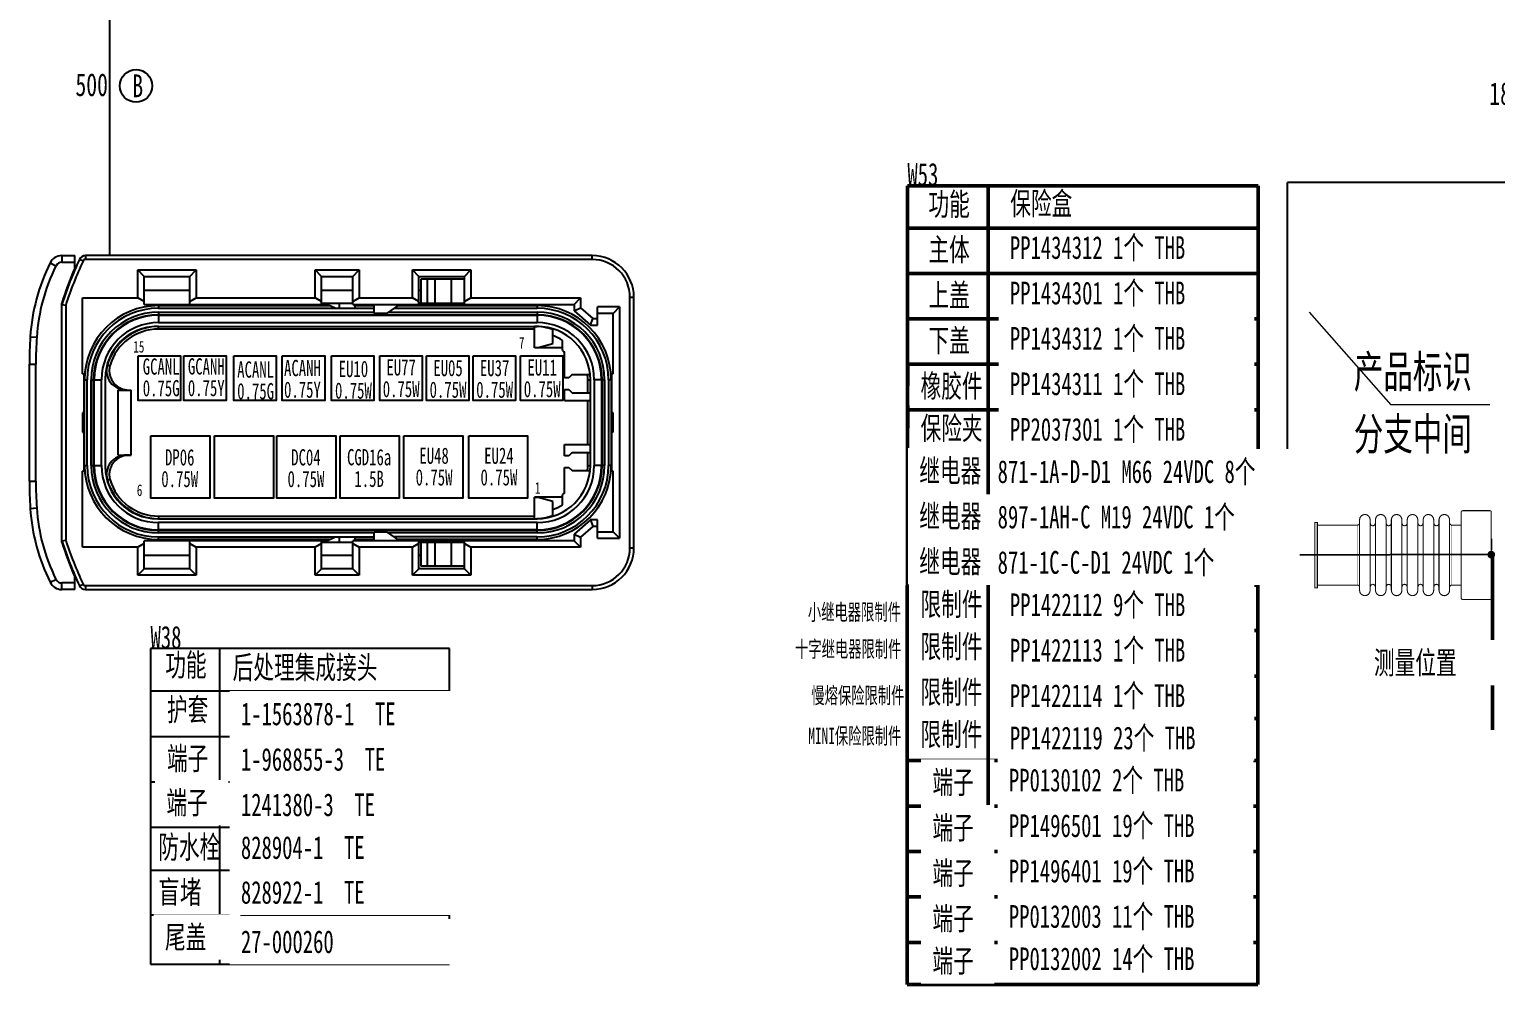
# Model space of a CAD drawing. Header units: millimetres. Extents: x 3853 to 7217, y 3585 to 4426.
# Drawn here: x 5767.6 to 5993.4, y 3945.8 to 4092.9 of the extents above; entities that cross this region are included whole.
import ezdxf

# ---------------------------------------------------------------- set-up
doc = ezdxf.new("R2010")
doc.units = ezdxf.units.MM
doc.layers.get('0').update_dxf_attribs({"lineweight": 25})
for name, color, linetype, lineweight in [('1轮廓实线层', 7, 'Continuous', 50), ('5剖面线层', 1, 'Continuous', 25), ('_0', 7, 'Continuous', 25), ('图框层', 7, 'Continuous', 25)]:
    doc.layers.add(name, color=color, linetype=linetype, lineweight=lineweight)
doc.layers.add('底盘线束', color=7, linetype='Continuous')
doc.styles.add('T仿宋_GB2312', font='simfang_0.ttf', dxfattribs={"width": 0.6})
doc.styles.add('宋体', font='', dxfattribs={"width": 0.7})
doc.styles.add('标准', font='', dxfattribs={"width": 0.667})
doc.styles.get('宋体').set_extended_font_data('SimSun')
doc.styles.get('标准').set_extended_font_data('SimSun')

msp = doc.modelspace()

# ---------------------------------------------------------------- hatches: boundary and pattern name
at = {"layer": '_0', "linetype": 'ByBlock', "lineweight": -3}
h = msp.add_hatch(color=0, dxfattribs=at)
edge = h.paths.add_edge_path()
edge.add_arc((5992.76, 4012.01), 0.6, 0, 360)

# ---------------------------------------------------------------- linework, layer by layer
at = {"color": 0, "linetype": 'Continuous'}
for p, q in [((5772.62, 4058.04), (5772.62, 4057.04)), ((5772.62, 4058.04), (5774.62, 4058.04)), ((5774.62, 4056.1), (5774.62, 4058.04)), ((5776.25, 4058.04), (5776.25, 4057.44)), ((5854.32, 4058.04), (5776.25, 4058.04)), ((5854.32, 4057.44), (5854.32, 4058.04)), ((5770.82, 4056.93), (5771.72, 4056.48)), ((5772.62, 4057.04), (5774.62, 4057.04)), ((5774.55, 4055.94), (5774.66, 4055.94)), ((5775.89, 4057.21), (5775.34, 4057.46)), ((5854.32, 4057.44), (5776.25, 4057.44)), ((5784.32, 4051.54), (5784.32, 4055.84)), ((5785.32, 4054.84), (5784.32, 4055.84)), ((5784.32, 4055.84), (5793.32, 4055.84)), ((5792.32, 4054.84), (5793.32, 4055.84)), ((5793.32, 4055.84), (5793.32, 4051.54)), ((5811.62, 4051.54), (5811.62, 4055.84)), ((5812.62, 4054.84), (5811.62, 4055.84)), ((5811.62, 4055.84), (5818.42, 4055.84)), ((5817.42, 4054.84), (5818.42, 4055.84)), ((5818.42, 4055.84), (5818.42, 4051.54)), ((5826.62, 4051.54), (5826.62, 4055.84)), ((5827.62, 4054.84), (5826.62, 4055.84)), ((5826.62, 4055.84), (5835.62, 4055.84)), ((5834.62, 4054.84), (5835.62, 4055.84)), ((5835.62, 4055.84), (5835.62, 4051.54)), ((5785.32, 4050.54), (5785.32, 4054.84)), ((5785.32, 4054.84), (5792.32, 4054.84)), ((5792.32, 4050.54), (5792.32, 4054.84)), ((5812.62, 4050.54), (5812.62, 4054.84)), ((5812.62, 4054.84), (5817.42, 4054.84)), ((5817.42, 4050.54), (5817.42, 4054.84)), ((5827.62, 4050.54), (5827.62, 4054.84)), ((5827.62, 4054.84), (5834.62, 4054.84)), ((5827.92, 4054.44), (5827.92, 4050.74)), ((5834.62, 4054.44), (5827.92, 4054.44)), ((5828.92, 4050.74), (5828.92, 4054.44)), ((5830.05, 4054.44), (5830.05, 4050.74)), ((5832.64, 4050.74), (5832.64, 4054.44)), ((5834.62, 4050.54), (5834.62, 4054.84)), ((5775.82, 4039.84), (5775.82, 4051.54)), ((5775.82, 4051.54), (5784.32, 4051.54)), ((5785.32, 4050.96), (5784.32, 4051.54)), ((5785.32, 4052.74), (5792.32, 4052.74)), ((5792.32, 4050.96), (5793.32, 4051.54)), ((5793.32, 4051.54), (5811.62, 4051.54)), ((5812.62, 4050.96), (5811.62, 4051.54)), ((5812.62, 4052.74), (5817.42, 4052.74)), ((5817.42, 4050.96), (5818.42, 4051.54)), ((5818.42, 4051.54), (5826.62, 4051.54)), ((5827.62, 4050.96), (5826.62, 4051.54)), ((5827.62, 4052.74), (5827.92, 4052.74)), ((5834.62, 4050.96), (5835.62, 4051.54)), ((5835.62, 4051.54), (5852.52, 4051.54)), ((5851.52, 4050.54), (5852.52, 4051.54)), ((5852.52, 4051.54), (5852.52, 4049.99)), ((5860.12, 4051.64), (5860.72, 4051.64)), ((5860.12, 4013.04), (5860.12, 4051.64)), ((5860.72, 4013.04), (5860.72, 4051.64)), ((5772.62, 4013.94), (5772.62, 4050.74)), ((5772.62, 4050.54), (5773.22, 4050.44)), ((5773.22, 4050.44), (5773.22, 4014.23)), ((5785.32, 4050.54), (5813.43, 4050.54)), ((5787.52, 4050.34), (5787.52, 4049.94)), ((5787.52, 4050.34), (5813.86, 4050.34)), ((5787.52, 4049.94), (5820.72, 4049.94)), ((5787.52, 4049.34), (5787.52, 4047.74)), ((5787.52, 4049.34), (5820.72, 4049.34)), ((5787.52, 4049.33), (5820.72, 4049.33)), ((5812.62, 4050.74), (5817.42, 4050.74)), ((5814.72, 4049.94), (5813, 4050.74)), ((5815.32, 4050.74), (5815.32, 4049.94)), ((5817.42, 4050.54), (5851.52, 4050.54)), ((5817.68, 4050.54), (5817.72, 4049.94)), ((5817.69, 4050.34), (5820.72, 4050.34)), ((5820.72, 4049.14), (5820.72, 4050.54)), ((5822.63, 4049.14), (5820.72, 4049.14)), ((5824.63, 4050.54), (5822.63, 4049.14)), ((5822.91, 4049.33), (5845.82, 4049.33)), ((5822.92, 4049.34), (5845.82, 4049.34)), ((5823.77, 4049.94), (5845.82, 4049.94)), ((5824.34, 4050.34), (5845.82, 4050.34)), ((5827.62, 4050.74), (5834.62, 4050.74)), ((5845.82, 4050.34), (5845.82, 4049.94)), ((5845.82, 4049.34), (5845.82, 4047.74)), ((5851.52, 4050.54), (5851.52, 4049.54)), ((5851.52, 4049.54), (5852.52, 4049.99)), ((5851.52, 4049.54), (5854.05, 4047.34)), ((5852.52, 4049.99), (5854.42, 4048.34)), ((5858.52, 4050.14), (5855.12, 4050.14)), ((5855.12, 4047.34), (5855.12, 4050.14)), ((5857.52, 4049.14), (5855.12, 4049.14)), ((5858.52, 4050.14), (5857.52, 4049.14)), ((5857.52, 4039.84), (5857.52, 4049.14)), ((5858.52, 4050.14), (5858.52, 4014.54)), ((5787.52, 4048.93), (5845.82, 4048.93)), ((5787.52, 4048.87), (5845.82, 4048.87)), ((5787.52, 4047.74), (5845.82, 4047.74)), ((5787.52, 4046.73), (5787.52, 4047.14)), ((5787.52, 4047.14), (5845.82, 4047.14)), ((5845.41, 4043.84), (5845.41, 4047.14)), ((5854.05, 4047.34), (5854.42, 4048.34)), ((5854.05, 4047.34), (5855.12, 4047.34)), ((5854.42, 4048.34), (5855.12, 4048.34)), ((5767.75, 4045.55), (5768.75, 4045.48)), ((5845.41, 4046.73), (5787.52, 4046.73)), ((5845.98, 4043.89), (5848.22, 4044.49)), ((5848.22, 4044.49), (5848.22, 4046.65)), ((5849.72, 4043.54), (5849.72, 4044.99)), ((5845.41, 4043.89), (5845.98, 4043.89)), ((5849.72, 4043.84), (5845.41, 4043.84)), ((5850.02, 4039.24), (5850.02, 4043.24)), ((5767.62, 4023.34), (5767.62, 4041.34)), ((5767.62, 4041.34), (5768.62, 4041.34)), ((5768.62, 4023.34), (5768.62, 4041.34)), ((5775.82, 4039.84), (5776.02, 4039.84)), ((5776.02, 4039.84), (5776.02, 4033.84)), ((5776.12, 4025.74), (5776.12, 4038.94)), ((5776.12, 4038.94), (5776.52, 4038.94)), ((5776.52, 4025.74), (5776.52, 4038.94)), ((5777.12, 4025.74), (5777.12, 4038.94)), ((5777.12, 4025.74), (5777.12, 4038.94)), ((5777.12, 4038.94), (5778.72, 4038.94)), ((5777.52, 4025.74), (5777.52, 4038.94)), ((5777.59, 4025.74), (5777.59, 4038.94)), ((5778.72, 4025.74), (5778.72, 4038.94)), ((5779.32, 4039.14), (5779.32, 4025.54)), ((5850.72, 4039.24), (5850.02, 4039.24)), ((5851.22, 4039.74), (5850.72, 4039.24)), ((5851.22, 4039.74), (5853.98, 4039.74)), ((5853.61, 4038.94), (5854.02, 4038.94)), ((5853.61, 4036.94), (5853.61, 4038.94)), ((5854.02, 4025.74), (5854.02, 4038.94)), ((5856.22, 4038.94), (5854.62, 4038.94)), ((5854.62, 4038.94), (5854.62, 4025.74)), ((5855.74, 4038.94), (5855.74, 4025.74)), ((5855.81, 4038.94), (5855.81, 4025.74)), ((5856.21, 4038.94), (5856.21, 4025.74)), ((5856.22, 4038.94), (5856.22, 4025.74)), ((5857.22, 4038.94), (5856.82, 4038.94)), ((5856.82, 4038.94), (5856.82, 4025.74)), ((5857.22, 4038.94), (5857.22, 4025.74)), ((5857.52, 4039.84), (5857.32, 4039.84)), ((5857.32, 4033.84), (5857.32, 4039.84)), ((5781.32, 4027.34), (5781.32, 4037.34)), ((5781.32, 4037.34), (5783.32, 4037.34)), ((5783.32, 4027.34), (5783.32, 4037.34)), ((5850.02, 4037.44), (5850.72, 4037.44)), ((5850.02, 4035.74), (5850.02, 4037.44)), ((5850.02, 4035.74), (5854.02, 4035.74)), ((5850.72, 4037.44), (5851.22, 4036.94)), ((5851.22, 4036.94), (5854.02, 4036.94)), ((5853.61, 4028.94), (5853.61, 4035.74)), ((5775.82, 4033.84), (5775.82, 4030.84)), ((5776.02, 4033.84), (5775.82, 4033.84)), ((5857.52, 4033.84), (5857.32, 4033.84)), ((5857.52, 4030.84), (5857.52, 4033.84)), ((5775.82, 4030.84), (5776.02, 4030.84)), ((5776.02, 4030.84), (5776.02, 4024.84)), ((5850.02, 4028.94), (5854.02, 4028.94)), ((5850.02, 4027.24), (5850.02, 4028.94)), ((5857.52, 4030.84), (5857.32, 4030.84)), ((5857.32, 4024.84), (5857.32, 4030.84)), ((5781.32, 4027.34), (5783.32, 4027.34)), ((5850.72, 4027.24), (5850.02, 4027.24)), ((5851.22, 4027.74), (5850.72, 4027.24)), ((5851.22, 4027.74), (5854.02, 4027.74)), ((5853.61, 4025.74), (5853.61, 4027.74)), ((5775.82, 4013.14), (5775.82, 4024.84)), ((5776.02, 4024.84), (5775.82, 4024.84)), ((5776.12, 4025.74), (5776.52, 4025.74)), ((5777.12, 4025.74), (5778.72, 4025.74)), ((5850.02, 4025.44), (5850.72, 4025.44)), ((5850.02, 4021.44), (5850.02, 4025.44)), ((5850.72, 4025.44), (5851.22, 4024.94)), ((5851.22, 4024.94), (5853.98, 4024.94)), ((5853.61, 4025.74), (5854.02, 4025.74)), ((5856.22, 4025.74), (5854.62, 4025.74)), ((5857.22, 4025.74), (5856.82, 4025.74)), ((5857.52, 4024.84), (5857.32, 4024.84)), ((5857.52, 4015.54), (5857.52, 4024.84)), ((5767.62, 4023.34), (5768.62, 4023.34)), ((5849.72, 4020.84), (5845.41, 4020.84)), ((5845.41, 4017.54), (5845.41, 4020.84)), ((5845.98, 4020.79), (5845.41, 4020.79)), ((5848.22, 4020.19), (5845.98, 4020.79)), ((5848.22, 4018.03), (5848.22, 4020.19)), ((5849.72, 4019.68), (5849.72, 4021.14)), ((5767.75, 4019.12), (5768.75, 4019.19)), ((5787.52, 4017.94), (5787.52, 4017.54)), ((5787.52, 4017.94), (5822.02, 4017.94)), ((5787.52, 4017.54), (5845.82, 4017.54)), ((5822.02, 4017.94), (5845.41, 4017.94)), ((5787.52, 4015.34), (5787.52, 4016.94)), ((5845.82, 4016.94), (5787.52, 4016.94)), ((5845.82, 4015.81), (5787.52, 4015.81)), ((5845.82, 4015.74), (5787.52, 4015.74)), ((5820.72, 4015.34), (5787.52, 4015.34)), ((5820.72, 4015.34), (5787.52, 4015.34)), ((5820.72, 4015.54), (5822.63, 4015.54)), ((5820.72, 4014.14), (5820.72, 4015.54)), ((5822.63, 4015.54), (5824.63, 4014.14)), ((5845.82, 4015.34), (5822.91, 4015.34)), ((5845.82, 4015.34), (5822.92, 4015.34)), ((5845.82, 4015.34), (5845.82, 4016.94)), ((5854.05, 4017.34), (5851.52, 4015.14)), ((5851.52, 4015.14), (5852.52, 4014.68)), ((5851.52, 4015.14), (5851.52, 4014.14)), ((5854.42, 4016.34), (5852.52, 4014.68)), ((5855.12, 4017.34), (5854.05, 4017.34)), ((5854.05, 4017.34), (5854.42, 4016.34)), ((5855.12, 4016.34), (5854.42, 4016.34)), ((5855.12, 4014.54), (5855.12, 4017.34)), ((5855.12, 4015.54), (5857.52, 4015.54)), ((5857.52, 4015.54), (5858.52, 4014.54)), ((5772.62, 4014.14), (5773.22, 4014.23)), ((5784.32, 4013.14), (5775.82, 4013.14)), ((5785.32, 4013.71), (5784.32, 4013.14)), ((5784.32, 4008.84), (5784.32, 4013.14)), ((5785.32, 4009.84), (5785.32, 4014.14)), ((5813.43, 4014.14), (5785.32, 4014.14)), ((5787.52, 4014.34), (5787.52, 4014.74)), ((5787.52, 4014.74), (5820.72, 4014.74)), ((5813.86, 4014.34), (5787.52, 4014.34)), ((5792.32, 4009.84), (5792.32, 4014.14)), ((5792.32, 4013.71), (5793.32, 4013.14)), ((5811.62, 4013.14), (5793.32, 4013.14)), ((5793.32, 4013.14), (5793.32, 4008.84)), ((5812.62, 4013.71), (5811.62, 4013.14)), ((5811.62, 4008.84), (5811.62, 4013.14)), ((5812.62, 4009.84), (5812.62, 4014.14)), ((5812.62, 4013.94), (5817.42, 4013.94)), ((5813, 4013.94), (5814.72, 4014.74)), ((5815.32, 4014.74), (5815.32, 4013.94)), ((5851.52, 4014.14), (5817.42, 4014.14)), ((5817.42, 4009.84), (5817.42, 4014.14)), ((5817.42, 4013.71), (5818.42, 4013.14)), ((5817.72, 4014.74), (5817.68, 4014.14)), ((5820.72, 4014.34), (5817.69, 4014.34)), ((5826.62, 4013.14), (5818.42, 4013.14)), ((5818.42, 4013.14), (5818.42, 4008.84)), ((5845.82, 4014.74), (5823.77, 4014.74)), ((5845.82, 4014.34), (5824.34, 4014.34)), ((5827.62, 4013.71), (5826.62, 4013.14)), ((5826.62, 4008.84), (5826.62, 4013.14)), ((5827.62, 4009.84), (5827.62, 4014.14)), ((5827.62, 4013.94), (5834.62, 4013.94)), ((5827.92, 4013.94), (5827.92, 4010.24)), ((5828.92, 4010.24), (5828.92, 4013.94)), ((5830.05, 4013.94), (5830.05, 4010.24)), ((5832.64, 4010.24), (5832.64, 4013.94)), ((5834.62, 4009.84), (5834.62, 4014.14)), ((5834.62, 4013.71), (5835.62, 4013.14)), ((5852.52, 4013.14), (5835.62, 4013.14)), ((5835.62, 4013.14), (5835.62, 4008.84)), ((5845.82, 4014.34), (5845.82, 4014.74)), ((5851.52, 4014.14), (5852.52, 4013.14)), ((5852.52, 4014.68), (5852.52, 4013.14)), ((5855.12, 4014.54), (5858.52, 4014.54)), ((5860.12, 4013.04), (5860.72, 4013.04)), ((5785.32, 4011.94), (5792.32, 4011.94)), ((5812.62, 4011.94), (5817.42, 4011.94)), ((5827.62, 4011.94), (5827.92, 4011.94)), ((5774.55, 4008.74), (5774.66, 4008.74)), ((5774.62, 4006.64), (5774.62, 4008.57)), ((5785.32, 4009.84), (5784.32, 4008.84)), ((5793.32, 4008.84), (5784.32, 4008.84)), ((5792.32, 4009.84), (5785.32, 4009.84)), ((5793.32, 4008.84), (5792.32, 4009.84)), ((5812.62, 4009.84), (5811.62, 4008.84)), ((5818.42, 4008.84), (5811.62, 4008.84)), ((5817.42, 4009.84), (5812.62, 4009.84)), ((5817.42, 4009.84), (5818.42, 4008.84)), ((5827.62, 4009.84), (5826.62, 4008.84)), ((5835.62, 4008.84), (5826.62, 4008.84)), ((5834.62, 4009.84), (5827.62, 4009.84)), ((5834.62, 4010.24), (5827.92, 4010.24)), ((5834.62, 4009.84), (5835.62, 4008.84)), ((5770.82, 4007.75), (5771.72, 4008.19)), ((5772.62, 4006.64), (5772.62, 4007.64)), ((5774.62, 4007.64), (5772.62, 4007.64)), ((5774.62, 4006.64), (5772.62, 4006.64)), ((5775.34, 4007.21), (5775.89, 4007.47)), ((5776.25, 4007.24), (5776.25, 4006.64)), ((5776.25, 4007.24), (5854.32, 4007.24)), ((5776.25, 4006.64), (5854.32, 4006.64)), ((5854.32, 4007.24), (5854.32, 4006.64))]:
    msp.add_line(p, q, dxfattribs=at)
for centre, radius, start, end in [((5772.62, 4056.04), 2, 90, 153.5714), ((5776.25, 4057.04), 1, 90, 154.9481), ((5854.32, 4051.64), 6.4, 0, 90), ((5797.69, 4043.57), 30, 153.5714, 176.2264), ((5797.69, 4043.57), 29, 153.5714, 176.2264), ((5772.62, 4056.04), 1, 90, 153.5714), ((5829.7, 4032.05), 60, 154.9481, 162.0583), ((5830.14, 4032.34), 60.4, 156.8322, 162.2637), ((5829.7, 4032.05), 59.4, 154.9481, 161.9672), ((5776.25, 4057.04), 0.4, 90, 154.948), ((5854.32, 4051.64), 5.8, 0, 90), ((5787.52, 4038.94), 11.4, 90, 180), ((5787.52, 4038.94), 11, 90, 180), ((5787.52, 4038.94), 10.4, 90, 180), ((5787.52, 4038.94), 10.4, 90, 180), ((5845.82, 4038.94), 11.4, 0, 90), ((5845.82, 4038.94), 11, 0, 90), ((5845.82, 4038.94), 10.4, 0, 90), ((5845.82, 4038.94), 10.4, 0, 90), ((5787.52, 4038.94), 10, 90, 180), ((5787.52, 4038.94), 9.93, 90, 180), ((5787.52, 4038.94), 8.8, 90, 180), ((5787.32, 4039.14), 8, 90, 180), ((5787.52, 4038.94), 8.2, 90, 164.3815), ((5845.42, 4038.94), 8.2, 70.0926, 90), ((5845.82, 4038.94), 10, 0, 90), ((5845.82, 4038.94), 9.93, 0, 90), ((5845.82, 4038.94), 8.8, 0, 90), ((5845.82, 4038.94), 8.2, 0, 90), ((5831.62, 4041.34), 64, 176.2264, 180), ((5831.62, 4041.34), 63, 176.2264, 180), ((5787.52, 4038.94), 7.8, 90, 163.3995), ((5845.82, 4038.94), 7.2, 57.2028, 70.5288), ((5850.02, 4043.54), 0.3, 180, 270), ((5782.51, 4040.34), 3, 164.3815, 270), ((5776.72, 4062.67), 21.77, 277.6126, 278.7714), ((5845.82, 4038.94), 7.8, 0, 5.8883), ((5782.51, 4024.34), 3, 90, 195.6185), ((5787.52, 4025.74), 11.4, 180, 270), ((5787.52, 4025.74), 11, 180, 270), ((5787.52, 4025.74), 10.4, 180, 270), ((5787.52, 4025.74), 10.4, 180, 270), ((5787.52, 4025.74), 10, 180, 270), ((5787.52, 4025.74), 9.93, 180, 270), ((5787.52, 4025.74), 8.8, 180, 270), ((5787.32, 4025.54), 8, 180, 270), ((5845.82, 4025.74), 11.4, 270, 0), ((5845.82, 4025.74), 11, 270, 0), ((5845.82, 4025.74), 10.4, 270, 0), ((5845.82, 4025.74), 10.4, 270, 0), ((5845.82, 4025.74), 10, 270, 0), ((5845.82, 4025.74), 9.93, 270, 0), ((5845.82, 4025.74), 8.8, 270, 0), ((5845.82, 4025.74), 8.2, 270, 0), ((5845.82, 4025.74), 7.8, 354.1117, 0), ((5831.62, 4023.34), 64, 180, 183.7736), ((5831.62, 4023.34), 63, 180, 183.7736), ((5776.63, 4001.37), 22.4, 81.2449, 82.371), ((5787.52, 4025.74), 8.2, 195.6185, 270), ((5787.52, 4025.74), 7.8, 196.6005, 270), ((5845.82, 4025.74), 7.2, 289.4712, 302.7972), ((5850.02, 4021.14), 0.3, 90, 180), ((5797.69, 4021.1), 30, 183.7736, 206.4286), ((5797.69, 4021.1), 29, 183.7736, 206.4286), ((5845.42, 4025.74), 8.2, 270, 289.9074), ((5829.7, 4032.62), 60, 197.9417, 205.0519), ((5830.14, 4032.34), 60.4, 197.7363, 203.1678), ((5829.7, 4032.62), 59.4, 198.0328, 205.0519), ((5854.32, 4013.04), 6.4, 270, 0), ((5854.32, 4013.04), 5.8, 270, 0), ((5772.62, 4008.64), 2, 206.4286, 270), ((5772.62, 4008.64), 1, 206.4286, 270), ((5776.25, 4007.64), 1, 205.0519, 270), ((5776.25, 4007.64), 0.4, 205.052, 270)]:
    msp.add_arc(centre, radius, start, end, dxfattribs=at)
for points, knots in [([(5780.04, 4041.16), (5780.03, 4041.11), (5780, 4040.99), (5779.96, 4040.82), (5779.94, 4040.65), (5779.92, 4040.47), (5779.92, 4040.29), (5779.93, 4040.12), (5779.95, 4039.94), (5779.98, 4039.77), (5780.02, 4039.6), (5780.07, 4039.43), (5780.13, 4039.26), (5780.22, 4039.05), (5780.36, 4038.79), (5780.57, 4038.5), (5780.8, 4038.24), (5781.02, 4038.04), (5781.21, 4037.9), (5781.36, 4037.81), (5781.51, 4037.72), (5781.72, 4037.61), (5782, 4037.5), (5782.28, 4037.42), (5782.51, 4037.38), (5782.68, 4037.35), (5782.86, 4037.34), (5782.98, 4037.34), (5783.04, 4037.34)], [0, 0, 0, 0, 0.031254, 0.062509, 0.093763, 0.125018, 0.156272, 0.187527, 0.218781, 0.250035, 0.28129, 0.312544, 0.343799, 0.375053, 0.437535, 0.500017, 0.562501, 0.624985, 0.65624, 0.687495, 0.71875, 0.750005, 0.812492, 0.874979, 0.906234, 0.937489, 0.968745, 1, 1, 1, 1]), ([(5783.04, 4027.34), (5782.98, 4027.34), (5782.86, 4027.33), (5782.68, 4027.32), (5782.51, 4027.29), (5782.28, 4027.25), (5782, 4027.17), (5781.72, 4027.06), (5781.51, 4026.95), (5781.36, 4026.87), (5781.21, 4026.77), (5781.02, 4026.63), (5780.8, 4026.44), (5780.57, 4026.17), (5780.36, 4025.89), (5780.22, 4025.63), (5780.13, 4025.41), (5780.07, 4025.25), (5780.02, 4025.08), (5779.98, 4024.9), (5779.95, 4024.73), (5779.93, 4024.55), (5779.92, 4024.38), (5779.92, 4024.2), (5779.94, 4024.03), (5779.96, 4023.85), (5780, 4023.68), (5780.03, 4023.56), (5780.04, 4023.51)], [0, 0, 0, 0, 0.031255, 0.062511, 0.093766, 0.125021, 0.187508, 0.249995, 0.28125, 0.312505, 0.34376, 0.375015, 0.437499, 0.499983, 0.562465, 0.624947, 0.656201, 0.687456, 0.71871, 0.749965, 0.781219, 0.812473, 0.843728, 0.874982, 0.906237, 0.937491, 0.968746, 1, 1, 1, 1])]:
    msp.add_open_spline(points, degree=3, knots=knots, dxfattribs=at)
at = {"layer": '1轮廓实线层'}
for p, q in [((5956.83, 4021.29), (5902.82, 4021.29)), ((5956.83, 4014.3), (5902.82, 4014.3)), ((5956.82, 4007.3), (5902.82, 4007.3)), ((5956.82, 4000.32), (5902.82, 4000.32)), ((5956.82, 3993.31), (5902.82, 3993.31)), ((5956.82, 3986.8), (5902.81, 3986.8)), ((5956.82, 3980.29), (5902.81, 3980.29)), ((5956.81, 3973.3), (5902.82, 3973.3)), ((5956.81, 3966.29), (5902.82, 3966.29)), ((5956.81, 3959.31), (5902.81, 3959.31)), ((5956.81, 3952.31), (5902.81, 3952.31)), ((5956.8, 3945.8), (5902.81, 3945.8)), ((5956.8, 3945.8), (5903.45, 3945.8))]:
    msp.add_line(p, q, dxfattribs=at)
at = {"layer": '1轮廓实线层', "color": 1}
msp.add_line((5992.93, 4012.01), (5992.93, 3985.01), dxfattribs=at)
at = {"layer": '1轮廓实线层', "color": 0}
msp.add_line((5902.81, 3980.29), (5951.55, 3980.29), dxfattribs=at)
at = {"layer": '5剖面线层', "color": 0}
for points in [[(5784.36, 4042.6), (5790.89, 4042.6), (5790.89, 4035.75), (5784.36, 4035.75)], [(5791.41, 4042.6), (5797.93, 4042.6), (5797.93, 4035.75), (5791.41, 4035.75)], [(5799.12, 4042.6), (5805.65, 4042.6), (5805.65, 4035.75), (5799.12, 4035.75)], [(5806.57, 4042.6), (5813.1, 4042.6), (5813.1, 4035.75), (5806.57, 4035.75)], [(5814.15, 4042.6), (5820.68, 4042.6), (5820.68, 4035.75), (5814.15, 4035.75)], [(5814.15, 4042.6), (5820.68, 4042.6), (5820.68, 4035.75), (5814.15, 4035.75)], [(5821.62, 4042.6), (5828.14, 4042.6), (5828.14, 4035.75), (5821.62, 4035.75)], [(5828.8, 4042.6), (5835.32, 4042.6), (5835.32, 4035.75), (5828.8, 4035.75)], [(5835.98, 4042.6), (5842.51, 4042.6), (5842.51, 4035.75), (5835.98, 4035.75)], [(5843.26, 4042.6), (5849.79, 4042.6), (5849.79, 4035.75), (5843.26, 4035.75)], [(5786.32, 4030.28), (5795.4, 4030.28), (5795.4, 4020.69), (5786.32, 4020.69)], [(5796.14, 4030.28), (5805.22, 4030.28), (5805.22, 4020.69), (5796.14, 4020.69)], [(5805.75, 4030.28), (5814.83, 4030.28), (5814.83, 4020.69), (5805.75, 4020.69)], [(5815.47, 4030.28), (5824.55, 4030.28), (5824.55, 4020.69), (5815.47, 4020.69)], [(5825.29, 4030.28), (5834.37, 4030.28), (5834.37, 4020.69), (5825.29, 4020.69)], [(5835.28, 4030.28), (5844.36, 4030.28), (5844.36, 4020.69), (5835.28, 4020.69)]]:
    msp.add_lwpolyline(points, close=True, dxfattribs=at)
at = {"layer": '_0', "color": 3, "lineweight": -3}
msp.add_line((5780.01, 4058.04), (5780.01, 4105.01), dxfattribs=at)
at = {"layer": '_0', "color": 0, "linetype": 'ByBlock', "lineweight": -3}
for p, q in [((5961.36, 4011.94), (5961.36, 4069.3)), ((5997.91, 4069.3), (5961.36, 4069.3)), ((5992.93, 4012.01), (5961.36, 4011.94))]:
    msp.add_line(p, q, dxfattribs=at)
at = {"layer": '_0', "color": 0, "lineweight": 0}
for p in [(5964.71, 4049.32), (5992.52, 4035.09)]:
    msp.add_line(p, (5977.27, 4035.09), dxfattribs=at)
at = {"layer": '_0', "color": 0, "linetype": 'ByBlock', "lineweight": -3, "ltscale": 2.52, "const_width": 0.168, "flags": 128}
for points in [[(5973.29, 4018.19), (5972.98, 4018.13), (5972.72, 4017.95), (5972.54, 4017.69), (5972.48, 4017.38)], [(5972.48, 4017.38), (5972.48, 4006.5)], [(5974.11, 4017.38), (5974.04, 4017.69), (5973.87, 4017.95), (5973.61, 4018.13), (5973.29, 4018.19)], [(5974.11, 4017.38), (5974.11, 4006.5)], [(5975.74, 4018.19), (5975.42, 4018.13), (5975.16, 4017.95), (5974.99, 4017.69), (5974.92, 4017.38)], [(5974.92, 4017.38), (5974.92, 4006.5)], [(5976.55, 4017.38), (5976.49, 4017.69), (5976.32, 4017.95), (5976.06, 4018.13), (5975.74, 4018.19)], [(5976.56, 4017.38), (5976.56, 4006.5)], [(5978.19, 4018.19), (5977.87, 4018.13), (5977.61, 4017.95), (5977.44, 4017.69), (5977.37, 4017.38)], [(5977.37, 4017.38), (5977.37, 4006.5)], [(5979, 4017.38), (5978.94, 4017.69), (5978.76, 4017.95), (5978.5, 4018.13), (5978.19, 4018.19)], [(5979, 4017.38), (5979, 4006.5)], [(5980.63, 4018.19), (5980.32, 4018.13), (5980.06, 4017.95), (5979.88, 4017.69), (5979.82, 4017.38)], [(5979.82, 4017.38), (5979.82, 4006.5)], [(5981.45, 4017.38), (5981.38, 4017.69), (5981.21, 4017.95), (5980.95, 4018.13), (5980.63, 4018.19)], [(5981.45, 4017.38), (5981.45, 4006.5)], [(5983.08, 4018.19), (5982.77, 4018.13), (5982.51, 4017.95), (5982.33, 4017.69), (5982.27, 4017.38)], [(5982.27, 4017.38), (5982.27, 4006.5)], [(5983.9, 4017.38), (5983.83, 4017.69), (5983.66, 4017.95), (5983.4, 4018.13), (5983.08, 4018.19)], [(5983.9, 4017.38), (5983.9, 4006.5)], [(5985.53, 4018.19), (5985.21, 4018.13), (5984.95, 4017.95), (5984.78, 4017.69), (5984.71, 4017.38)], [(5984.71, 4017.38), (5984.71, 4006.5)], [(5986.34, 4017.38), (5986.28, 4017.69), (5986.1, 4017.95), (5985.84, 4018.13), (5985.53, 4018.19)], [(5986.34, 4017.38), (5986.34, 4006.5)], [(5988.14, 4018.65), (5988.14, 4005.23)], [(5988.28, 4018.78), (5988.14, 4018.65)], [(5988.28, 4018.78), (5992.63, 4018.78)], [(5992.76, 4018.65), (5992.63, 4018.78)], [(5992.76, 4018.65), (5992.76, 4005.23)], [(5965.98, 4006.91), (5965.57, 4006.91), (5965.57, 4016.97), (5965.98, 4016.97), (5965.98, 4006.91)], [(5972.2, 4016.56), (5965.98, 4016.56)], [(5972.2, 4016.56), (5972.4, 4016.64), (5972.48, 4016.83)], [(5974.11, 4016.83), (5974.23, 4016.55), (5974.52, 4016.43)], [(5974.52, 4016.43), (5974.8, 4016.55), (5974.92, 4016.83)], [(5976.56, 4016.83), (5976.68, 4016.55), (5976.96, 4016.43)], [(5976.96, 4016.43), (5977.25, 4016.55), (5977.37, 4016.83)], [(5979, 4016.83), (5979.12, 4016.55), (5979.41, 4016.43)], [(5979.41, 4016.43), (5979.7, 4016.55), (5979.82, 4016.83)], [(5981.45, 4016.83), (5981.57, 4016.55), (5981.86, 4016.43)], [(5981.86, 4016.43), (5982.15, 4016.55), (5982.27, 4016.83)], [(5983.9, 4016.83), (5984.02, 4016.55), (5984.31, 4016.43)], [(5984.31, 4016.43), (5984.59, 4016.55), (5984.71, 4016.83)], [(5986.35, 4016.83), (5986.43, 4016.64), (5986.62, 4016.56)], [(5988.14, 4016.56), (5986.62, 4016.56)], [(5992.76, 4014.38), (5992.84, 4014.38), (5992.84, 4013.58), (5992.76, 4013.58)], [(5992.84, 4014.35), (5992.76, 4014.35)], [(5992.84, 4014.23), (5992.76, 4014.23)], [(5992.84, 4013.98), (5992.76, 4013.98)], [(5992.84, 4013.75), (5992.76, 4013.75)], [(5992.84, 4013.62), (5992.76, 4013.62)], [(5992.76, 4013.56), (5992.84, 4013.56), (5992.84, 4012.77), (5992.76, 4012.77)], [(5992.84, 4013.54), (5992.76, 4013.54)], [(5992.84, 4013.42), (5992.76, 4013.42)], [(5992.84, 4013.17), (5992.76, 4013.17)], [(5992.84, 4012.94), (5992.76, 4012.94)], [(5992.84, 4012.81), (5992.76, 4012.81)], [(5992.84, 4011.44), (5992.84, 4011.48), (5992.76, 4011.48)], [(5992.76, 4011.44), (5992.84, 4011.44), (5992.84, 4011.15)], [(5992.76, 4010.82), (5992.84, 4010.82), (5992.84, 4011.15)], [(5992.76, 4010.52), (5992.84, 4010.52), (5992.84, 4010.63), (5992.76, 4010.63)], [(5992.76, 4010.07), (5992.84, 4010.07), (5992.84, 4010.52)], [(5992.76, 4009.95), (5992.84, 4009.95), (5992.84, 4010.07)], [(5992.76, 4009.14), (5992.84, 4009.14), (5992.84, 4009.83), (5992.76, 4009.83)], [(5972.2, 4007.32), (5965.98, 4007.32)], [(5972.48, 4007.05), (5972.4, 4007.24), (5972.2, 4007.32)], [(5972.48, 4006.5), (5972.54, 4006.19), (5972.72, 4005.93), (5972.98, 4005.75), (5973.29, 4005.69)], [(5973.29, 4005.69), (5973.61, 4005.75), (5973.87, 4005.93), (5974.04, 4006.19), (5974.11, 4006.5)], [(5974.52, 4007.45), (5974.23, 4007.33), (5974.11, 4007.05)], [(5974.92, 4007.05), (5974.8, 4007.33), (5974.52, 4007.45)], [(5974.92, 4006.5), (5974.99, 4006.19), (5975.16, 4005.93), (5975.42, 4005.75), (5975.74, 4005.69)], [(5975.74, 4005.69), (5976.06, 4005.75), (5976.32, 4005.93), (5976.49, 4006.19), (5976.55, 4006.5)], [(5976.96, 4007.45), (5976.68, 4007.33), (5976.56, 4007.05)], [(5977.37, 4007.05), (5977.25, 4007.33), (5976.96, 4007.45)], [(5977.37, 4006.5), (5977.44, 4006.19), (5977.61, 4005.93), (5977.87, 4005.75), (5978.19, 4005.69)], [(5978.19, 4005.69), (5978.5, 4005.75), (5978.76, 4005.93), (5978.94, 4006.19), (5979, 4006.5)], [(5979.41, 4007.45), (5979.12, 4007.33), (5979, 4007.05)], [(5979.82, 4007.05), (5979.7, 4007.33), (5979.41, 4007.45)], [(5979.82, 4006.5), (5979.88, 4006.19), (5980.06, 4005.93), (5980.32, 4005.75), (5980.63, 4005.69)], [(5980.63, 4005.69), (5980.95, 4005.75), (5981.21, 4005.93), (5981.38, 4006.19), (5981.45, 4006.5)], [(5981.86, 4007.45), (5981.57, 4007.33), (5981.45, 4007.05)], [(5982.27, 4007.05), (5982.15, 4007.33), (5981.86, 4007.45)], [(5982.27, 4006.5), (5982.33, 4006.19), (5982.51, 4005.93), (5982.77, 4005.75), (5983.08, 4005.69)], [(5983.08, 4005.69), (5983.4, 4005.75), (5983.66, 4005.93), (5983.83, 4006.19), (5983.9, 4006.5)], [(5984.31, 4007.45), (5984.02, 4007.33), (5983.9, 4007.05)], [(5984.71, 4007.05), (5984.59, 4007.33), (5984.31, 4007.45)], [(5984.71, 4006.5), (5984.78, 4006.19), (5984.95, 4005.93), (5985.21, 4005.75), (5985.53, 4005.69)], [(5985.53, 4005.69), (5985.84, 4005.75), (5986.1, 4005.93), (5986.28, 4006.19), (5986.34, 4006.5)], [(5986.62, 4007.32), (5986.43, 4007.24), (5986.35, 4007.05)], [(5988.14, 4007.32), (5986.62, 4007.32)], [(5988.14, 4005.23), (5988.28, 4005.1)], [(5988.28, 4005.1), (5992.63, 4005.1)], [(5992.63, 4005.1), (5992.76, 4005.23)]]:
    msp.add_lwpolyline(points, dxfattribs=at)
at = {"layer": '_0', "color": 0, "linetype": 'ByBlock', "lineweight": -3, "ltscale": 0.936, "const_width": 0.0624, "flags": 128}
for points in [[(5972.2, 4016.56), (5972.2, 4007.32)], [(5986.62, 4016.56), (5986.62, 4007.32)], [(5992.84, 4013.91), (5992.76, 4013.91)], [(5992.84, 4013.1), (5992.76, 4013.1)], [(5992.84, 4011.15), (5992.76, 4011.15)]]:
    msp.add_lwpolyline(points, dxfattribs=at)
at = {"layer": '_0', "color": 3, "linetype": 'ByBlock', "lineweight": -3}
msp.add_circle((5784.05, 4084.18), 2.5, dxfattribs=at)
at = {"layer": '_0', "color": 0}
msp.add_solid([(5962.11, 4051.89), (5964.16, 4049), (5964.99, 4049.83), (5962.11, 4051.89)], dxfattribs=at)
at = {"layer": '底盘线束', "color": 0}
for p, q in [((5832.31, 3948.95), (5832.31, 3997.53)), ((5786.27, 3956.55), (5832.31, 3956.55)), ((5786.27, 3948.95), (5832.31, 3948.95))]:
    msp.add_line(p, q, dxfattribs=at)

# ---------------------------------------------------------------- texts
at = {"char_height": 2.5, "width": 20.5108, "attachment_point": 1, "style": 'T仿宋_GB2312'}
for s, insert in [('{\\C2;小继电器限制件}', (5887.52, 4004.42)), ('{\\C2;十字继电器限制件}', (5885.54, 3998.73)), ('{\\C2;MINI保险限制件}', (5887.59, 3985.35))]:
    msp.add_mtext(s, dxfattribs=dict(at, insert=insert))
at = {"layer": '_0', "color": 3, "linetype": 'ByBlock', "lineweight": -3, "char_height": 3.5, "attachment_point": 1, "style": '标准'}
for s, insert, width in [('{\\W0.7;500}', (5774.72, 4086.11), 6.325), ('{\\W0.7;B}', (5783.48, 4085.94), 8.0553)]:
    msp.add_mtext(s, dxfattribs=dict(at, insert=insert, width=width))
at = {"layer": '_0', "color": 0, "linetype": 'ByBlock', "lineweight": -3, "insert": (5992.46, 4084.74), "char_height": 3.5, "width": 6.325, "attachment_point": 1, "style": '标准'}
msp.add_mtext('{\\W0.7;180}', dxfattribs=at)
at = {"layer": '_0', "char_height": 3.5, "attachment_point": 1, "style": '标准', "bg_fill": 2}
for s, insert, width in [('{\\fFangSong_GB2312|b0|i0|c134|p2;功能}', (5906.08, 4067.72), 7.8037), ('{\\fFangSong_GB2312|b0|i0|c134|p2;保险盒}', (5918.68, 4067.83), 32.2937)]:
    msp.add_mtext(s, dxfattribs=dict(at, insert=insert, width=width))
at = {"layer": '_0', "color": 0, "char_height": 2.5, "attachment_point": 1, "style": '标准'}
for s, insert, width in [('\\pxsm0.8,qc,t0.27104;{\\fFangSong_GB2312|b0|i0|c134|p2;GCANL\\P0.75G}', (5785.81, 4042.22), 4.2122), ('\\pxsm0.8,qc,t0.27104;{\\fFangSong_GB2312|b0|i0|c134|p2;GCANH\\P0.75Y}', (5792.76, 4042.24), 4.2122), ('\\pxsm0.8,qc,t0.27104;{\\fFangSong_GB2312|b0|i0|c134|p2;ACANL\\P0.75G}', (5800.36, 4041.76), 4.2122), ('\\pxsm0.8,qc,t0.27104;{\\fFangSong_GB2312|b0|i0|c134|p2;ACANH\\P0.75Y}', (5807.57, 4041.99), 4.2122), ('\\pxsm0.8,qc,t0.32;{\\fFangSong_GB2312|b0|i0|c134|p2;EU10\\P0.75W}', (5815.04, 4041.85), 4.9731), ('\\pxsm0.8,qc,t0.32;{\\fFangSong_GB2312|b0|i0|c134|p2;EU77\\P0.75W}', (5822.39, 4042.09), 4.9731), ('\\pxsm0.8,qc,t0.32;{\\fFangSong_GB2312|b0|i0|c134|p2;EU05\\P0.75W}', (5829.61, 4041.99), 4.9731), ('\\pxsm0.8,qc,t0.32;{\\fFangSong_GB2312|b0|i0|c134|p2;EU37\\P0.75W}', (5836.79, 4041.99), 4.9731), ('\\pxsm0.8,qc,t0.32;{\\fFangSong_GB2312|b0|i0|c134|p2;EU11\\P0.75W}', (5844.11, 4042.08), 4.9731), ('\\pxsm0.8,qc,t0.27104;{\\fFangSong_GB2312|b0|i0|c134|p2;DP06\\P0.75W}', (5788.67, 4028.24), 4.2122), ('\\pxsm0.8,qc,t0.27104;{\\fFangSong_GB2312|b0|i0|c134|p2;DC04\\P0.75W}', (5808.11, 4028.24), 4.2122), ('\\pxsm0.8,qc,t0.27104;{\\fFangSong_GB2312|b0|i0|c134|p2;CGD16a\\P1.5B}', (5817.84, 4028.26), 4.2122), ('\\pxsm0.8,qc,t0.32;{\\fFangSong_GB2312|b0|i0|c134|p2;EU48\\P0.75W}', (5827.46, 4028.49), 4.9731), ('\\pxsm0.8,qc,t0.32;{\\fFangSong_GB2312|b0|i0|c134|p2;EU24\\P0.75W}', (5837.45, 4028.49), 4.9731)]:
    msp.add_mtext(s, dxfattribs=dict(at, insert=insert, width=width))
at = {"layer": '_0', "color": 0, "char_height": 5, "style": '标准'}
for s, insert, attachment_point in [('产品标识', (5989.78, 4037.09), 9), ('分支中间', (5989.78, 4033.09), 3)]:
    msp.add_mtext(s, dxfattribs=dict(at, insert=insert, attachment_point=attachment_point))
at = {"layer": '_0', "color": 0, "char_height": 3.5, "attachment_point": 1, "style": '标准', "bg_fill": 2}
for s, insert, width in [('{\\fFangSong_GB2312|b0|i0|c134|p2;功能}', (5788.55, 3996.78), 7.8037), ('{\\fFangSong_GB2312|b0|i0|c134|p2;防水栓}', (5787.47, 3968.74), 9.8578)]:
    msp.add_mtext(s, dxfattribs=dict(at, insert=insert, width=width))
at = {"layer": '图框层', "color": 0, "style": '宋体', "width": 0.7}
msp.add_text('盲堵', height=3.5, dxfattribs=at).set_placement((5787.46, 3958.3))
at = {"layer": '图框层', "color": 0, "char_height": 1.8, "width": 5.141, "attachment_point": 1, "style": '宋体'}
for s, insert in [('15', (5783.62, 4044.92)), ('7', (5843.01, 4045.51)), ('6', (5784.17, 4022.83)), ('1', (5845.49, 4023.17))]:
    msp.add_mtext(s, dxfattribs=dict(at, insert=insert))

# ---------------------------------------------------------------- next in the draw order: linework, layer by layer
at = {"layer": '1轮廓实线层'}
msp.add_line((5956.84, 4068.81), (5902.84, 4068.81), dxfattribs=at)
at = {"layer": '底盘线束', "color": 0}
for p, q in [((5832.31, 3997.53), (5786.28, 3997.53)), ((5786.27, 3970.03), (5832.31, 3970.06)), ((5786.27, 3963.45), (5832.31, 3963.45))]:
    msp.add_line(p, q, dxfattribs=at)

# ---------------------------------------------------------------- next in the draw order: texts
at = {"layer": '_0', "color": 0, "linetype": 'ByBlock', "lineweight": -3, "char_height": 3.5, "width": 15.1586, "attachment_point": 1, "style": '标准'}
for s, insert in [('W53', (5902.84, 4072.31)), ('W38', (5786.28, 4001.03))]:
    msp.add_mtext(s, dxfattribs=dict(at, insert=insert))
at = {"layer": '_0', "char_height": 3.5, "attachment_point": 1, "style": '标准', "bg_fill": 2}
for s, insert, width in [('{\\fFangSong_GB2312|b0|i0|c134|p2;PP1434312 1个 THB}', (5918.63, 4061.04), 35.8921), ('{\\fFangSong_GB2312|b0|i0|c134|p2;主体}', (5906.08, 4060.72), 7.8037)]:
    msp.add_mtext(s, dxfattribs=dict(at, insert=insert, width=width))
at = {"layer": '_0', "color": 1, "insert": (5974.69, 3997.12), "char_height": 3.5, "width": 25.971, "attachment_point": 1, "style": '标准', "bg_fill": 2}
msp.add_mtext('{\\fFangSong_GB2312|b0|i0|c134|p2;测量位置}', dxfattribs=at)
at = {"layer": '_0', "color": 0, "insert": (5788.82, 3989.91), "char_height": 3.5, "width": 7.8037, "attachment_point": 1, "style": '标准', "bg_fill": 2}
msp.add_mtext('{\\fFangSong_GB2312|b0|i0|c134|p2;护套}', dxfattribs=at)

# ---------------------------------------------------------------- next in the draw order: linework, layer by layer
at = {"layer": '1轮廓实线层'}
msp.add_line((5956.84, 4062.29), (5902.84, 4062.29), dxfattribs=at)
at = {"layer": '底盘线束', "color": 0}
for p, q in [((5786.28, 3997.53), (5786.28, 3991.03)), ((5786.28, 3991.03), (5832.31, 3991.03))]:
    msp.add_line(p, q, dxfattribs=at)

# ---------------------------------------------------------------- next in the draw order: texts
at = {"color": 0, "insert": (5798.93, 3996.4), "char_height": 3.5, "attachment_point": 1, "style": '标准'}
msp.add_mtext('{\\fFangSong_GB2312|b0|i0|c134|p2;后处理集成接头}', dxfattribs=at)
at = {"layer": '_0', "char_height": 3.5, "attachment_point": 1, "style": '标准', "bg_fill": 2}
for s, insert, width in [('{\\fFangSong_GB2312|b0|i0|c134|p2;PP1434301 1个 THB}', (5918.63, 4054.04), 35.8921), ('{\\fFangSong_GB2312|b0|i0|c134|p2;上盖}', (5906.09, 4053.72), 7.8037)]:
    msp.add_mtext(s, dxfattribs=dict(at, insert=insert, width=width))
at = {"layer": '_0', "color": 0, "insert": (5788.82, 3982.39), "char_height": 3.5, "width": 7.8037, "attachment_point": 1, "style": '标准', "bg_fill": 2}
msp.add_mtext('{\\fFangSong_GB2312|b0|i0|c134|p2;端子}', dxfattribs=at)

# ---------------------------------------------------------------- next in the draw order: linework, layer by layer
at = {"layer": '1轮廓实线层'}
for p, q in [((5956.84, 4068.81), (5956.8, 3945.8)), ((5956.84, 4055.31), (5902.83, 4055.31))]:
    msp.add_line(p, q, dxfattribs=at)
at = {"layer": '底盘线束', "color": 0}
for p, q in [((5786.28, 3997.53), (5786.28, 3977.03)), ((5796.92, 3997.53), (5796.92, 3948.95)), ((5786.27, 3991.03), (5786.27, 3983.03)), ((5786.26, 3984.03), (5832.31, 3984.03)), ((5786.27, 3977.03), (5832.31, 3977.03)), ((5786.27, 3977.03), (5786.27, 3948.95)), ((5786.28, 3977.03), (5832.31, 3977.03))]:
    msp.add_line(p, q, dxfattribs=at)

# ---------------------------------------------------------------- next in the draw order: texts
at = {"layer": '_0', "insert": (5906.09, 4046.73), "char_height": 3.5, "width": 7.8037, "attachment_point": 1, "style": '标准', "bg_fill": 2}
msp.add_mtext('{\\fFangSong_GB2312|b0|i0|c134|p2;下盖}', dxfattribs=at)

# ---------------------------------------------------------------- next in the draw order: linework, layer by layer
at = {"layer": '1轮廓实线层'}
msp.add_line((5956.84, 4048.31), (5902.83, 4048.31), dxfattribs=at)

# ---------------------------------------------------------------- next in the draw order: texts
at = {"layer": '_0', "char_height": 3.5, "attachment_point": 1, "style": '标准', "bg_fill": 2}
for s, insert, width in [('{\\fFangSong_GB2312|b0|i0|c134|p2;橡胶件}', (5904.87, 4039.73), 12.456), ('{\\fFangSong_GB2312|b0|i0|c134|p2;PP1422112 9个 THB}', (5918.63, 4006.04), 35.8921)]:
    msp.add_mtext(s, dxfattribs=dict(at, insert=insert, width=width))
at = {"layer": '_0', "color": 0, "char_height": 3.5, "attachment_point": 1, "style": '标准', "bg_fill": 2}
for s, insert, width in [('{\\fFangSong_GB2312|b0|i0|c134|p2;1-1563878-1  TE}', (5800.2, 3989.24), 35.8921), ('{\\fFangSong_GB2312|b0|i0|c134|p2;端子}', (5788.73, 3975.58), 7.8037), ('{\\fFangSong_GB2312|b0|i0|c134|p2;尾盖}', (5788.5, 3954.87), 9.8578)]:
    msp.add_mtext(s, dxfattribs=dict(at, insert=insert, width=width))

# ---------------------------------------------------------------- next in the draw order: linework, layer by layer
at = {"layer": '1轮廓实线层'}
msp.add_line((5956.83, 4041.32), (5902.83, 4041.32), dxfattribs=at)

# ---------------------------------------------------------------- next in the draw order: texts
at = {"layer": '_0', "char_height": 3.5, "attachment_point": 1, "style": '标准', "bg_fill": 2}
for s, insert, width in [('{\\fFangSong_GB2312|b0|i0|c134|p2;保险夹}', (5904.87, 4033.23), 12.456), ('{\\fFangSong_GB2312|b0|i0|c134|p2;PP1422113 1个 THB}', (5918.63, 3999.05), 35.8921)]:
    msp.add_mtext(s, dxfattribs=dict(at, insert=insert, width=width))
at = {"layer": '_0', "color": 0, "insert": (5800.2, 3982.24), "char_height": 3.5, "width": 35.8921, "attachment_point": 1, "style": '标准', "bg_fill": 2}
msp.add_mtext('{\\fFangSong_GB2312|b0|i0|c134|p2;1-968855-3  TE}', dxfattribs=at)

# ---------------------------------------------------------------- next in the draw order: linework, layer by layer
at = {"layer": '1轮廓实线层'}
for p, q in [((5902.84, 4068.81), (5902.81, 3945.8)), ((5956.83, 4034.32), (5902.83, 4034.32)), ((5951.57, 4027.8), (5902.83, 4027.8)), ((5956.83, 4027.8), (5902.83, 4027.8))]:
    msp.add_line(p, q, dxfattribs=at)

# ---------------------------------------------------------------- next in the draw order: texts
at = {"layer": '_0', "char_height": 3.5, "width": 35.8921, "attachment_point": 1, "style": '标准', "bg_fill": 2}
for s, insert in [('{\\fFangSong_GB2312|b0|i0|c134|p2;PP1434312 1个 THB}', (5918.63, 4047.06)), ('{\\fFangSong_GB2312|b0|i0|c134|p2;PP1422114 1个 THB}', (5918.61, 3992.05))]:
    msp.add_mtext(s, dxfattribs=dict(at, insert=insert))
at = {"layer": '_0', "color": 0, "insert": (5800.2, 3975.25), "char_height": 3.5, "width": 35.8921, "attachment_point": 1, "style": '标准', "bg_fill": 2}
msp.add_mtext('{\\fFangSong_GB2312|b0|i0|c134|p2;1241380-3  TE}', dxfattribs=at)

# ---------------------------------------------------------------- next in the draw order: texts
at = {"layer": '_0', "char_height": 3.5, "width": 35.8921, "attachment_point": 1, "style": '标准', "bg_fill": 2}
for s, insert in [('{\\fFangSong_GB2312|b0|i0|c134|p2;PP1434311 1个 THB}', (5918.63, 4040.06)), ('{\\fFangSong_GB2312|b0|i0|c134|p2;PP1422119 23个 THB}', (5918.63, 3985.54))]:
    msp.add_mtext(s, dxfattribs=dict(at, insert=insert))
at = {"layer": '_0', "color": 0, "insert": (5800.2, 3968.66), "char_height": 3.5, "width": 35.8921, "attachment_point": 1, "style": '标准', "bg_fill": 2}
msp.add_mtext('{\\fFangSong_GB2312|b0|i0|c134|p2;828904-1  TE}', dxfattribs=at)

# ---------------------------------------------------------------- next in the draw order: texts
at = {"layer": '_0', "insert": (5918.63, 4033.06), "char_height": 3.5, "width": 35.8921, "attachment_point": 1, "style": '标准', "bg_fill": 2}
msp.add_mtext('{\\fFangSong_GB2312|b0|i0|c134|p2;PP2037301 1个 THB}', dxfattribs=at)
at = {"layer": '_0', "color": 0, "insert": (5800.2, 3961.76), "char_height": 3.5, "width": 35.8921, "attachment_point": 1, "style": '标准', "bg_fill": 2}
msp.add_mtext('{\\fFangSong_GB2312|b0|i0|c134|p2;828922-1  TE}', dxfattribs=at)

# ---------------------------------------------------------------- next in the draw order: texts
at = {"layer": '_0', "insert": (5916.74, 4026.54), "char_height": 3.5, "width": 44.7512, "attachment_point": 1, "style": '标准', "bg_fill": 2}
msp.add_mtext('{\\fFangSong_GB2312|b0|i0|c134|p2;871-1A-D-D1 M66 24VDC 8个 }', dxfattribs=at)
at = {"layer": '_0', "color": 0, "insert": (5800.2, 3954.16), "char_height": 3.5, "width": 35.8921, "attachment_point": 1, "style": '标准', "bg_fill": 2}
msp.add_mtext('{\\fFangSong_GB2312|b0|i0|c134|p2;27-000260}', dxfattribs=at)

# ---------------------------------------------------------------- next in the draw order: texts
at = {"layer": '_0', "insert": (5904.67, 4026.68), "char_height": 3.5, "width": 12.456, "attachment_point": 1, "style": '标准', "bg_fill": 2}
msp.add_mtext('{\\fFangSong_GB2312|b0|i0|c134|p2;继电器}', dxfattribs=at)

# ---------------------------------------------------------------- next in the draw order: texts
at = {"layer": '_0', "insert": (5904.67, 4019.69), "char_height": 3.5, "width": 12.456, "attachment_point": 1, "style": '标准', "bg_fill": 2}
msp.add_mtext('{\\fFangSong_GB2312|b0|i0|c134|p2;继电器}', dxfattribs=at)

# ---------------------------------------------------------------- next in the draw order: texts
at = {"layer": '_0', "insert": (5904.67, 4012.69), "char_height": 3.5, "width": 12.456, "attachment_point": 1, "style": '标准', "bg_fill": 2}
msp.add_mtext('{\\fFangSong_GB2312|b0|i0|c134|p2;继电器}', dxfattribs=at)

# ---------------------------------------------------------------- next in the draw order: texts
at = {"layer": '_0', "insert": (5904.86, 4006.12), "char_height": 3.5, "width": 12.456, "attachment_point": 1, "style": '标准', "bg_fill": 2}
msp.add_mtext('{\\fFangSong_GB2312|b0|i0|c134|p2;限制件}', dxfattribs=at)

# ---------------------------------------------------------------- next in the draw order: texts
at = {"layer": '_0', "insert": (5904.86, 3999.61), "char_height": 3.5, "width": 12.456, "attachment_point": 1, "style": '标准', "bg_fill": 2}
msp.add_mtext('{\\fFangSong_GB2312|b0|i0|c134|p2;限制件}', dxfattribs=at)

# ---------------------------------------------------------------- next in the draw order: texts
at = {"layer": '_0', "insert": (5904.85, 3992.6), "char_height": 3.5, "width": 12.456, "attachment_point": 1, "style": '标准', "bg_fill": 2}
msp.add_mtext('{\\fFangSong_GB2312|b0|i0|c134|p2;限制件}', dxfattribs=at)

# ---------------------------------------------------------------- next in the draw order: texts
at = {"layer": '_0', "insert": (5904.85, 3986.09), "char_height": 3.5, "width": 12.456, "attachment_point": 1, "style": '标准', "bg_fill": 2}
msp.add_mtext('{\\fFangSong_GB2312|b0|i0|c134|p2;限制件}', dxfattribs=at)

# ---------------------------------------------------------------- next in the draw order: texts
at = {"insert": (5888.05, 3991.59), "char_height": 2.5, "width": 20.5108, "attachment_point": 1, "style": 'T仿宋_GB2312'}
msp.add_mtext('{\\C2;慢熔保险限制件}', dxfattribs=at)
at = {"layer": '_0', "insert": (5906.7, 3978.72), "char_height": 3.5, "width": 7.8037, "attachment_point": 1, "style": '标准', "bg_fill": 2}
msp.add_mtext('{\\fFangSong_GB2312|b0|i0|c134|p2;端子}', dxfattribs=at)

# ---------------------------------------------------------------- next in the draw order: linework, layer by layer
at = {"layer": '1轮廓实线层'}
for p, q in [((5915.29, 4068.81), (5915.26, 3980.29)), ((5915.26, 3980.29), (5915.25, 3945.8))]:
    msp.add_line(p, q, dxfattribs=at)

# ---------------------------------------------------------------- next in the draw order: texts
at = {"layer": '_0', "insert": (5918.48, 3979.04), "char_height": 3.5, "width": 35.8921, "attachment_point": 1, "style": '标准', "bg_fill": 2}
msp.add_mtext('{\\fFangSong_GB2312|b0|i0|c134|p2;PP0130102 2个 THB}', dxfattribs=at)

# ---------------------------------------------------------------- next in the draw order: texts
at = {"layer": '_0', "char_height": 3.5, "attachment_point": 1, "style": '标准', "bg_fill": 2}
for s, insert, width in [('{\\fFangSong_GB2312|b0|i0|c134|p2;897-1AH-C M19 24VDC 1个 }', (5916.74, 4019.56), 44.7512), ('{\\fFangSong_GB2312|b0|i0|c134|p2;端子}', (5906.7, 3971.71), 7.8037)]:
    msp.add_mtext(s, dxfattribs=dict(at, insert=insert, width=width))

# ---------------------------------------------------------------- next in the draw order: texts
for s, insert, width in [('{\\fFangSong_GB2312|b0|i0|c134|p2;871-1C-C-D1 24VDC 1个 }', (5916.74, 4012.56), 44.7512), ('{\\fFangSong_GB2312|b0|i0|c134|p2;PP1496501 19个 THB}', (5918.48, 3972.03), 35.8921)]:
    msp.add_mtext(s, dxfattribs=dict(at, insert=insert, width=width))

# ---------------------------------------------------------------- next in the draw order: texts
at = {"layer": '_0', "insert": (5906.7, 3964.73), "char_height": 3.5, "width": 7.8037, "attachment_point": 1, "style": '标准', "bg_fill": 2}
msp.add_mtext('{\\fFangSong_GB2312|b0|i0|c134|p2;端子}', dxfattribs=at)

# ---------------------------------------------------------------- next in the draw order: texts
at = {"layer": '_0', "insert": (5906.7, 3957.73), "char_height": 3.5, "width": 7.8037, "attachment_point": 1, "style": '标准', "bg_fill": 2}
msp.add_mtext('{\\fFangSong_GB2312|b0|i0|c134|p2;端子}', dxfattribs=at)

# ---------------------------------------------------------------- next in the draw order: texts
at = {"layer": '_0', "insert": (5918.47, 3958.05), "char_height": 3.5, "width": 35.8921, "attachment_point": 1, "style": '标准', "bg_fill": 2}
msp.add_mtext('{\\fFangSong_GB2312|b0|i0|c134|p2;PP0132003 11个 THB}', dxfattribs=at)

# ---------------------------------------------------------------- next in the draw order: texts
at = {"layer": '_0', "char_height": 3.5, "attachment_point": 1, "style": '标准', "bg_fill": 2}
for s, insert, width in [('{\\fFangSong_GB2312|b0|i0|c134|p2;PP1496401 19个 THB}', (5918.47, 3965.05), 35.8921), ('{\\fFangSong_GB2312|b0|i0|c134|p2;端子}', (5906.7, 3951.21), 7.8037)]:
    msp.add_mtext(s, dxfattribs=dict(at, insert=insert, width=width))

# ---------------------------------------------------------------- next in the draw order: texts
at = {"layer": '_0', "insert": (5918.47, 3951.53), "char_height": 3.5, "width": 35.8921, "attachment_point": 1, "style": '标准', "bg_fill": 2}
msp.add_mtext('{\\fFangSong_GB2312|b0|i0|c134|p2;PP0132002 14个 THB}', dxfattribs=at)

doc.saveas('drawing.dxf')
